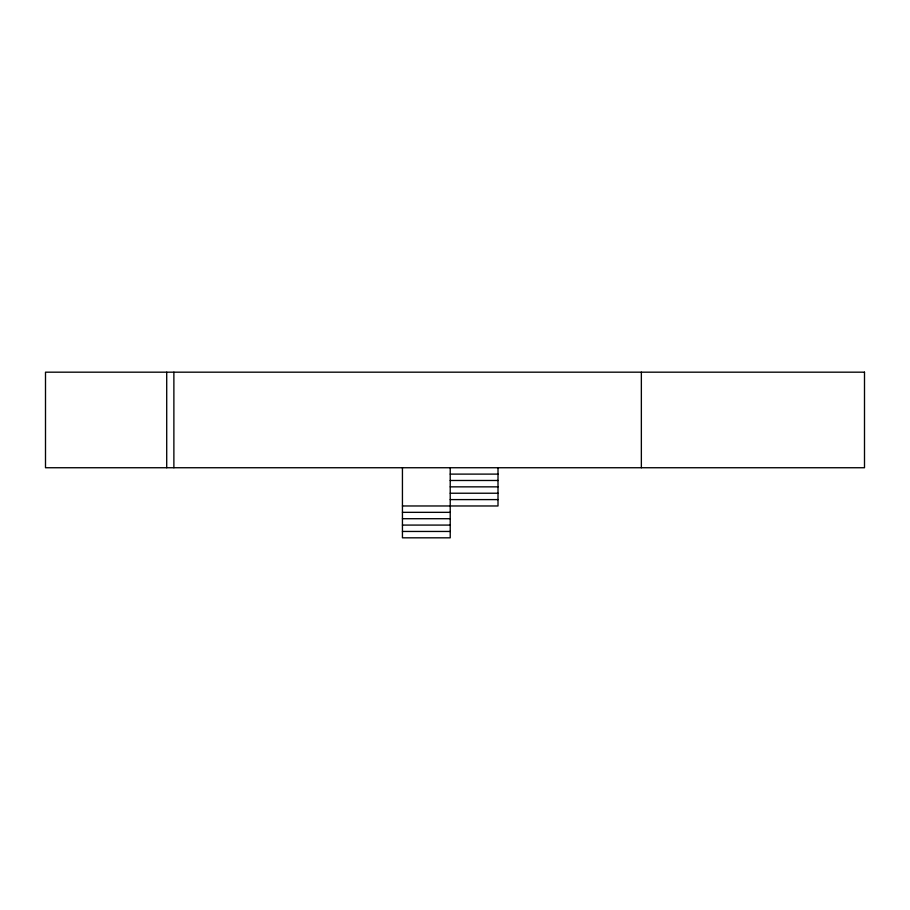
<?xml version="1.0" encoding="UTF-8"?>
<svg xmlns="http://www.w3.org/2000/svg" width="910" height="910" viewBox="0 0 910 910"><rect width="100%" height="100%" fill="white"/><g stroke="black" fill="none" stroke-linecap="round" stroke-linejoin="round"><path stroke-width="1.36" d="M450.222 474.11L498.009 474.11M450.222 480.48L498.009 480.48M450.222 486.85L498.009 486.85M450.222 493.231L498.009 493.231M450.222 499.601L498.009 499.601M402.436 505.971L498.009 505.971L498.009 467.74M402.436 512.341L450.222 512.341M402.436 518.711L450.222 518.711M402.436 525.081L450.222 525.081M402.436 531.451L450.222 531.451M641.357 372.179L641.357 467.74M450.222 467.74L450.222 537.821L402.436 537.821L402.436 467.74M173.878 372.179L173.878 467.74M166.712 372.179L166.712 467.74M864.5 372.179L45.5 372.179L45.5 467.74L864.5 467.74L864.5 372.179"/></g></svg>
